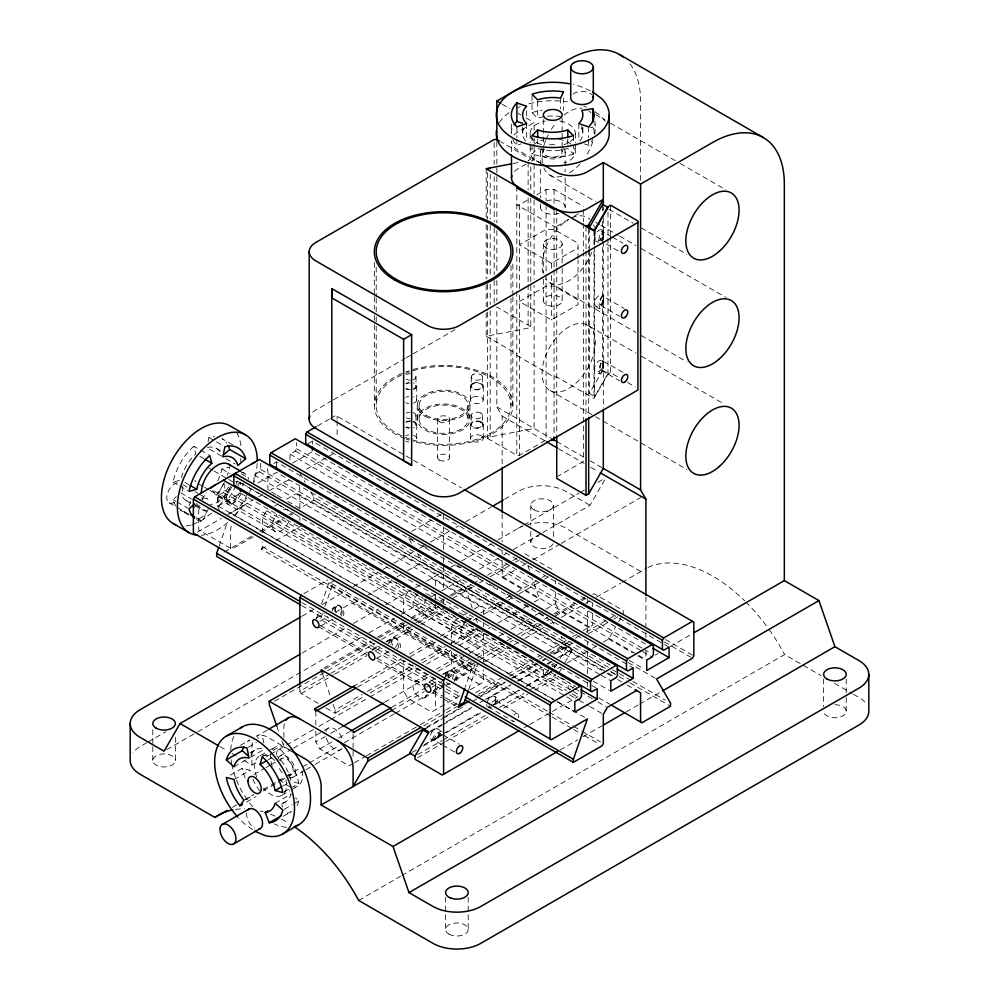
<?xml version="1.0" encoding="UTF-8"?>
<svg xmlns="http://www.w3.org/2000/svg" width="999" height="999" viewBox="0 0 999 999"><rect width="100%" height="100%" fill="white"/><g stroke="black" fill="none" stroke-linecap="round" stroke-linejoin="round"><path stroke-width="0.75" stroke-dasharray="5 3.75" d="M334.877 611.276C334.59 608.566 336.913 604.507 340.047 605.968M342.008 609.865L340.409 614.472M603.571 232.817L602.909 237.662M603.496 299.625L603.271 296.041L602.247 295.204A6.406 3.696 -60 0 0 594.68 301.923A6.406 3.696 -60 0 0 600.224 305.12A6.406 3.696 -60 0 0 602.247 295.204M603.583 362.662C603.571 366.795 602.097 378.384 595.854 371.616M246.753 813.024L246.603 814.222A11.289 6.518 60 0 0 254.595 828.046M603.271 235.951L603.496 234.303M549.075 673.601L545.292 675.112L548.538 670.579M603.271 301.273L603.533 299.163M603.533 363.711C600.973 377.797 598.026 362.787 603.271 361.363M208.042 441.845L208.928 437.525A41.409 23.914 -60 0 1 214.648 436.75M603.371 300.324C603.059 304.183 600.874 312.475 595.854 306.293M332.155 611.276L333.329 607.892L336.176 605.257A6.406 3.696 60 0 1 342.582 608.953A6.406 3.696 60 0 1 342.582 616.346M388.723 643.943L389.897 640.559L392.744 637.924M445.292 676.598C446.615 664.323 460.214 673.626 454.033 681.643M276.074 755.219L278.147 747.514L270.155 752.122M602.447 239.298L603.121 236.975M603.121 301.536C600.536 311.064 598.851 298.014 603.121 296.316L624.238 308.504M219.156 546.116L227.635 521.628M316.508 618.581L319.031 611.288M321.553 604.008L329.133 582.142L472.877 665.134L465.309 687M322.452 613.711L320.479 619.405L444.08 690.771M324.912 606.593L333.304 582.38M468.668 689.585L477.547 663.948M601.898 240.771L602.784 238.137M189.198 505.856L190.697 501.998A30.12 17.383 -60 0 1 181.181 494.093M196.616 519.642A41.409 23.914 -60 0 0 202.685 521.515L206.668 511.226A30.12 17.383 -60 0 1 197.652 504.545M340.896 616.321C343.918 612.287 341.758 602.971 335.514 605.644M397.465 648.988C400.474 645.067 398.114 635.676 392.083 638.299M488.998 705.769L488.723 707.767L490.472 707.479M489.647 706.168L489.46 707.592L513.211 721.303M554.62 667.881L554.895 665.871L551.023 663.648M602.397 239.173L600.861 240.896L600.611 236.875L602.784 231.743L611.038 236.338M555.919 701.086L218.119 506.056L218.119 495.616L223.439 492.532L224.775 490.234L224.775 484.078M254.058 482.33L254.058 474.862L259.378 471.79L260.714 469.48L260.714 460.264M289.997 460.089L289.997 454.108L295.317 451.036L296.653 448.738L296.653 442.582M262.575 532.954L262.575 517.594L266.571 510.676L269.231 509.14M550.811 716.271L261.251 549.1L262.575 546.79L262.575 542.182M391.683 579.832L390.359 582.142L367.732 595.204M407.654 592.132L403.671 599.05L403.671 614.41M602.659 370.429L607.979 373.501L594.655 396.578L589.335 393.506L602.659 370.429L602.659 243.219M516.808 355.444L554.07 376.96L556.73 376.96L594.005 398.476L607.979 374.263L610.639 372.727L619.742 377.984M542.832 532.529L590.009 505.294L605.981 477.634M534.103 665.134L535.439 662.824M554.882 667.569L557.105 663.723M560.064 658.591L566.733 647.052L572.052 650.124L558.616 657.879M558.728 673.201L561.838 667.819M564.947 662.449L572.702 649L422.302 562.162L417.332 553.546M603.259 642.12L608.641 639.01L615.584 626.997M618.668 621.653L620.978 617.657M448.264 671.178L446.715 674.525L446.828 677.11M452.247 679.07L453.858 674.412L452.647 671.103M438.911 736.388L440.334 733.341L435.814 735.951L433.379 739.585L441.471 744.43M494.817 704.108L496.228 701.061L492.632 702.859M438.074 737.25L442.008 731.593L437.887 728.958A6.406 3.696 -60 0 0 430.319 735.676A6.406 3.696 -60 0 0 435.864 738.873A6.406 3.696 -60 0 0 437.887 728.958M495.117 704.07L498.576 698.925L494.455 696.303A6.406 3.696 -60 0 0 487.337 701.498M548.488 669.567L545.566 673.101L545.354 675.312L551.698 671.415M550.711 671.84L548.963 673.526M532.03 144.83L532.03 154.058L537.687 148.414A30.12 17.383 0 0 0 567.794 148.414L573.451 154.058L573.451 144.83M437.15 738.074L438.549 736.738M491.92 702.235L495.791 699.238L498.326 698.538M175.986 506.106A41.409 23.914 -60 0 1 173.064 499.637L176.373 496.703M395.067 637.924L391.67 639.872L390.959 644.805M395.479 647.414L397.852 643.431L396.715 638.873M435.939 738.923L437.262 737.899M573.076 94.118L574.038 93.394A11.289 6.518 0 0 1 591.808 94.743M211.688 513.124L201.348 520.666L192.395 524.475M434.69 739.735L436.226 738.798M534.103 130.282L534.103 122.59L518.131 131.818A22.59 13.037 0 0 0 512.287 137.662M526.123 164.086L518.131 168.706A22.59 13.037 0 0 0 512.874 173.464M531.443 161.014L534.103 159.478L528.121 160.627L530.781 159.091L500.749 141.758M556.73 227.872L516.808 204.82L519.468 204.82L530.119 198.676M536.763 194.83L546.091 189.448L554.07 189.448L583.354 206.356M556.73 226.336L572.702 217.12M574.038 216.346L582.03 211.738M578.034 258.566L578.034 243.244L554.07 229.408L546.091 229.408L519.468 244.78L551.411 263.224L578.034 247.852M332.03 400.636L315.821 410.002A22.59 13.037 0 0 0 312.225 412.699M333.379 399.862L404.995 358.516M406.343 357.729L411.75 354.62M413.099 353.833L454.995 329.645M317.482 425.949L329.245 419.155M330.557 418.406L335.789 415.384L404.695 455.169M237.824 484.24L240.484 482.704L240.484 485.689M273.751 463.486L276.423 461.95L633.141 667.906M308.366 443.506L312.362 441.208L669.068 647.152M218.119 506.056L240.484 493.156L575.574 686.613M258.004 483.029L276.423 472.402L610.164 665.084M292.632 463.049L312.362 451.66L647.452 645.117M486.188 312.962L486.188 336.226L528.121 328.159L530.781 326.623L530.781 283.192M578.034 299.962L554.07 286.126L546.091 286.126L519.468 301.498L551.411 319.942L578.034 304.57L578.034 260.102M197.352 532.192L221.316 518.356M227.972 514.51L253.259 499.912M258.579 496.84L262.575 494.53M269.231 490.696L283.878 482.242A22.59 13.037 -60 0 1 290.622 480.069M306.506 469.18L327.797 456.88M329.133 456.106L334.453 453.034M274.55 506.056L278.546 503.758M286.538 499.15L295.854 493.768L601.573 670.279M224.275 551.997L251.923 536.038M259.915 531.418L283.878 517.594M289.198 514.51L293.194 512.212M287.862 501.448L299.85 508.366L313.823 500.299L605.681 668.806M253.259 536.8L231.968 549.1L198.689 529.882L198.689 512.974A22.59 13.037 -60 0 1 199.9 505.219M261.251 532.192L285.202 518.356M290.534 515.284L294.518 512.974M261.251 549.1L266.571 546.028M275.886 540.646L301.174 526.048M487.524 312.175L487.524 438.436L490.184 436.9L534.103 428.446L534.103 285.414M487.524 438.436L516.808 455.344L519.468 455.344L546.091 439.972L546.091 206.568M303.833 593.668L327.797 579.832M411.65 531.418L431.618 519.892M436.938 516.82L440.934 514.51M333.803 580.956L328.471 584.028L472.227 667.02L476.223 664.71M302.123 616.171L314.273 609.165M322.377 604.482L346.678 590.446M353.434 586.55L377.734 572.527M383.129 569.405L387.175 567.07M393.931 563.174L412.837 552.26M419.58 548.364L423.626 546.028M430.382 542.132L450.636 530.432M456.031 527.322L458.728 525.761M465.484 521.865L491.133 507.055M504.632 499.263L518.131 491.458A33.879 19.568 0 0 1 566.046 491.458L590.009 505.294M556.73 476.86L583.354 461.488L583.354 252.984M316.196 618.206L324.113 613.623M332.043 609.053L337.312 606.006M319.805 621.328L327.797 616.72M335.789 612.112L351.76 602.884L496.84 686.65M397.015 576.76L400.999 574.45M407.654 570.616L422.302 562.162M353.084 603.658L361.076 599.05M320.766 625.998L332.854 619.018M146.878 742.694L140.122 746.59A33.879 19.568 0 0 0 132.78 752.946M148.227 741.92L165.772 731.78M302.123 653.059L347.19 627.047M353.434 623.438L378.196 609.14M385.826 604.732L410.539 590.471M415.534 587.587L419.98 585.027M426.71 581.131L445.579 570.229M450.636 567.32L456.031 564.21M461.763 560.901L481.98 549.225M488.436 545.504L491.408 543.781M497.889 540.047L522.415 525.874M523.763 525.099L579.02 493.194M580.369 492.42L584.415 490.084M597.889 482.305L604.632 478.409M166.771 749.65L196.428 732.529M197.777 731.755L363.561 636.026M368.956 632.916L394.568 618.131M401.311 614.248L425.574 600.237M430.956 597.127L435.002 594.792M441.745 590.896L461.963 579.22M468.706 575.337L471.391 573.776M479.483 569.105L498.351 558.216M503.746 555.094L506.443 553.546M513.186 549.65L541.483 533.316M323.826 668.194L370.854 641.046M377.572 637.175L403.097 622.427M411.151 617.782L433.991 604.595M439.373 601.485L443.394 599.163M450.112 595.279L464.897 586.75L472.29 608.116M325.162 668.968L372.177 641.82M378.896 637.936L404.42 623.201M411.138 619.318L435.327 605.357M440.696 602.26L444.73 599.924M451.448 596.053L471.553 584.452M472.877 583.678L480.869 579.07M487.524 575.224L507.492 563.698M512.812 560.626L516.808 558.316M274.55 701.248L374.862 643.344M381.581 639.46L407.117 624.725M413.823 620.841L438.012 606.88M452.784 598.351L474.213 585.988M479.532 582.904L483.528 580.606M490.184 576.76L510.152 565.234M515.472 562.162L519.468 559.852M403.671 623.638L403.671 629.782L408.991 626.71M415.646 622.864L435.614 611.338L483.528 639.01L483.528 632.854M318.144 703.371L301.174 693.568L299.85 691.258L329.408 674.2M330.744 673.426L367.02 652.484M372.39 649.375L379.108 645.504M385.826 641.62L411.351 626.885M418.069 623.001L443.593 608.266M372.103 650.474L380.02 645.903M386.625 642.095L393.219 638.286M301.174 693.568L333.416 674.949M334.765 674.175L367.008 655.556M375.062 650.911L381.78 647.027M388.499 643.156L412.687 629.195M420.741 624.537L444.93 610.576L458.866 618.618M502.16 560.464L502.16 577.534L515.596 569.767M522.327 565.896L526.348 563.561M533.079 559.69L559.952 544.168M561.301 543.394L640.584 497.614M376.673 658.279L388.761 651.298M458.241 618.256L455.581 619.792L451.585 626.71L451.585 643.618M463.561 615.184L467.557 612.874M474.213 609.04L479.532 605.968M240.534 745.304L249.862 739.934A41.409 23.914 60 0 0 245.205 744.243M267.257 730.107L256.606 736.251A22.59 13.037 60 0 1 267.907 737.374L289.198 749.662M353.084 686.65L401.461 658.716M409.515 654.07L432.367 640.883M440.409 636.238L465.946 621.49M467.282 620.716L474.013 616.833M480.719 612.961L499.5 602.122M506.156 598.276L510.152 595.978M516.808 592.132L536.763 580.606M542.095 577.534L544.755 575.998M248.339 747.215L256.331 742.594M357.542 687.15L403.309 660.726M410.327 656.68L435.614 642.082M443.593 637.474L467.919 623.426M473.301 620.317L477.335 617.994M484.065 614.11L502.909 603.221M508.291 600.112L512.337 597.789M519.055 593.906L539.248 582.242M544.63 579.133L548.676 576.81M250.175 752.784L255.507 749.712M234.016 766.77L247.327 759.09M250.412 757.317L263.724 749.625M325.974 707.891L335.115 713.161L335.115 710.089L361.988 694.58M367.357 691.47L413.037 665.109M421.103 660.451L445.279 646.49M450.661 643.381L478.871 627.097M260.602 755.469L267.257 751.623M268.581 750.848L275.237 747.015M335.115 713.161L364.672 696.103M370.042 692.994L415.721 666.62M422.44 662.749L446.628 648.788M454.682 644.13L478.871 630.169M230.294 775.137L242.282 768.219L249.987 770.279A30.12 17.383 60 0 0 251.111 774.562M262.175 756.73L268.818 752.884M243.943 760.426L251.923 765.034L258.579 761.188M266.571 756.58L269.231 755.044M270.567 754.282L283.878 746.59L283.878 743.518M286.563 745.042L313.461 729.507M318.843 726.398L329.608 720.192M330.944 719.417L368.606 697.664M369.955 696.89L418.381 668.943M426.448 664.273L450.661 650.299M458.728 645.641L482.942 631.668M488.324 628.558L491.008 626.997M497.739 623.126L516.57 612.25M523.289 608.366L527.322 606.031M534.053 602.16L539.435 599.05L532.367 578.646M234.016 779.507L249.987 770.279M268.094 759.839L272.078 757.529M280.319 755.818L292.307 748.9M293.631 748.126L322.914 731.218M324.25 730.456L328.246 728.146M456.905 654.37L451.585 657.454L403.671 629.782M464.897 649.762L483.528 639.01M253.883 774.562L264.523 768.406M265.859 767.644L269.855 765.334M271.179 764.572L281.83 758.416M414.935 681.58L426.91 674.662M436.226 669.28L460.189 655.444M353.134 763.473L349.088 765.808L319.805 748.9L315.821 741.982L325.237 736.538M330.619 733.428L342.732 726.435M384.465 702.347L430.282 675.898M438.274 671.278L463.873 656.505M469.255 653.396L493.494 639.41M498.876 636.301L502.909 633.965M510.988 629.308L529.832 618.418M535.214 615.309L539.248 612.986M545.978 609.103L555.407 603.658L555.407 591.358M429.295 681.942L435.901 678.134M442.507 674.313L449.313 670.579A6.406 3.696 60 0 1 455.719 674.275A6.406 3.696 60 0 1 455.719 681.668M443.593 674.362L468.881 659.752M475.536 655.918L483.528 651.298L483.528 662.062M319.805 748.9L333.266 741.133M338.649 738.024L349.425 731.805M391.695 707.392L425.287 687.999M426.623 687.225L430.656 684.902M431.531 684.402L438.723 680.244M445.442 676.373L470.966 661.625M477.297 657.979L501.86 643.793M506.905 640.883L511.263 638.361M517.669 634.665L537.862 623.014M544.592 619.118L547.277 617.569M554.008 613.686L559.403 610.576L588.673 627.484M447.589 676.66L471.553 662.824M555.407 614.41L575.374 602.884M580.694 599.812L584.69 597.514M391.683 710.476L424.425 691.57M431.993 687.2L441.92 681.468M448.114 677.896L474.225 662.824M479.607 659.715L504.532 645.317M509.915 642.22L513.261 640.284M521.341 635.626L540.759 624.412M546.903 620.854L550.074 619.03M555.407 615.958L576.698 603.658M581.905 600.649L586.013 598.276M592.669 594.442L594.005 593.668L623.289 610.576L623.289 613.648M433.941 689.822L444.68 683.616M243.943 800.162L253.259 794.779M232.442 807.329L237.837 804.22M245.929 799.55L254.008 794.879M263.449 789.435L276.923 781.655M278.271 780.868L285.015 776.985M286.363 776.198L301.186 767.644M302.535 766.87L307.929 763.748M309.278 762.974L338.936 745.853M344.318 742.744L394.193 713.948M395.542 713.174L427.897 694.492M433.279 691.383L448.114 682.816M453.496 679.707L477.759 665.696M484.503 661.813L508.766 647.802M514.16 644.692L518.194 642.357M524.937 638.461L545.154 626.785M550.549 623.676L553.246 622.115M561.326 617.457L580.207 606.555M585.589 603.446L590.983 600.337M596.378 597.215L620.641 583.216M621.99 582.429L640.859 571.54A136.938 79.058 60 0 1 646.778 568.019M263.286 790.858L279.258 781.643M280.594 780.868L287.25 777.035M288.574 776.26L291.246 774.725M424.35 697.876L444.305 686.35M445.641 685.576L449.637 683.279M454.957 680.207L472.265 670.217M246.603 801.997L255.919 796.628M292.744 777.334L304.72 770.416M306.056 769.642L314.048 765.034M315.372 764.272L340.659 749.662M283.142 785.913L287.138 783.616M284.203 791.82L289.535 788.748M290.859 787.986L298.851 783.378A41.409 23.914 60 0 0 278.147 747.514M281.855 795.354L289.847 790.746M291.171 789.972L297.827 786.138M459.565 695.878L431.618 712.012L407.654 698.176L403.671 691.258L403.671 660.526L435.614 678.97L435.614 709.702M470.217 689.722L483.528 682.042L483.528 669.742M275.162 803.258L291.134 794.03A30.12 17.383 60 0 1 281.206 803.233L282.705 807.092M281.631 804.183L285.627 801.872M354.433 762.724L365.247 756.48M366.546 755.731L419.081 725.399M420.392 724.65L444.655 710.626M445.954 709.877L456.768 703.633M475.574 692.782L501.186 677.996M507.879 674.138L530.806 660.901M537.487 657.042L540.222 655.456M546.903 651.598L571.178 637.587M572.477 636.838L576.56 634.477M583.254 630.619L592.669 625.174L592.669 612.874M423.651 725.823L457.242 706.443M478.733 694.03L501.573 680.843M509.64 676.186L533.816 662.225M539.198 659.128L543.231 656.793M549.937 652.921L570.042 641.308M575.374 638.236L579.358 635.938M586.013 632.092L608.641 619.03M609.977 618.256L613.973 615.958M475.536 697.414L495.504 685.888M550.074 654.37L566.046 645.154L561.076 636.538M284.203 809.327L292.195 804.719M293.519 803.945L298.851 800.873L295.542 797.939M426.91 727.022L444.393 716.932M445.741 716.158L457.842 709.165M480.706 695.966L504.92 681.98M511.476 678.196L537.2 663.348M542.582 660.239L545.279 658.691M553.346 654.033L572.177 643.156M588.311 633.841L608.491 622.19M613.873 619.08L617.906 616.758M425.661 728.496L441.783 719.193M443.131 718.418L465.971 705.232M474.026 700.574L476.723 699.025M478.059 698.251L506.268 681.955M512.986 678.084L537.175 664.123M542.544 661.013L545.229 659.465M554.632 654.033L566.733 647.052M430.294 731.218L445.079 722.689M446.416 721.902L471.953 707.167M480.007 702.522L484.04 700.187M485.377 699.412L510.901 684.677M517.619 680.794L541.808 666.832M547.177 663.736L551.211 661.413M557.929 657.529L572.702 649M283.279 816.27L291.271 811.663A41.409 23.914 60 0 1 285.202 813.536M430.994 731.568L441.733 725.361M443.081 724.587L472.639 707.529M487.412 698.988L510.252 685.814M518.319 681.156L542.494 667.195M551.898 661.763L547.877 664.085A6.406 3.696 -60 0 1 552.36 666.57L554.895 665.871M424.438 744.592L441.895 734.515M443.244 733.728L480.856 712.012M491.608 705.806L519.817 689.522M526.535 685.639L550.724 671.678M412.262 752.384L416.308 750.049M423.027 746.178L444.555 733.753M445.891 732.966L482.205 712M495.666 704.233L519.867 690.259M526.598 686.375L552.147 671.628M557.529 668.518L560.227 666.97M566.945 663.086L587.125 651.435M592.507 648.326L596.54 645.991M417.669 754.645L441.845 740.684M443.194 739.909L487.524 714.31M499.612 707.329L523.801 693.368M530.519 689.497L556.043 674.75M417.669 757.717L444.53 742.207M445.879 741.433L488.873 716.608M503.646 708.079L527.834 694.118M534.552 690.234L558.728 676.273M524.2 727.722L528.246 725.386M529.582 724.612L551.086 712.2M552.422 711.425L577.959 696.69M655.319 655.094L658.004 653.546M670.104 646.553L691.608 634.14M560.152 749.999L577.672 739.884M583.066 736.763L601.935 725.873M626.198 711.862L638.336 704.857M639.685 704.083L661.251 691.633M358.678 900.436L400.462 876.31M401.81 875.536L784.602 654.532L821.066 675.586M490.172 707.617L491.258 707.067A6.406 3.696 -60 0 1 488.061 707.392L488.723 707.767M435.339 739.372L432.729 740.509L431.493 740.047M406.331 413.074L407.492 412.562A5.644 3.259 0 0 1 410.327 412.125M405.794 421.99L407.117 421.403A6.406 3.696 0 0 1 410.327 420.904M406.331 422.302L407.492 421.778A5.644 3.259 0 0 1 410.327 421.341M405.794 435.826L407.117 435.239A6.406 3.696 0 0 1 408.666 434.865M448.651 670.966L452.51 670.903M512.737 139.535A41.409 23.914 0 0 0 516.883 145.305L521.066 143.906M434.577 739.747L433.554 739.859M193.769 446.266A41.409 23.914 -60 0 0 173.064 482.13L180.782 480.069A30.12 17.383 -60 0 1 195.841 453.983L193.769 446.266L199.088 449.35M217.657 480.944A30.12 17.383 -60 0 0 221.915 469.043L229.633 466.983A41.409 23.914 -60 0 1 227.235 475.424M512.949 163.549L519.018 162.387M579.745 141.046A30.12 17.383 0 0 0 581.83 128.846L584.565 128.434M590.009 127.585L592.744 127.16A41.409 23.914 0 0 1 594.155 133.354L594.155 124.126M450.549 684.39L447.989 683.965L446.029 681.78M603.583 233.566C602.747 224.9 597.714 238.836 599.125 241.87M602.909 295.592C599.4 297.927 598.301 304.57 599.712 308.516M441.758 731.193C437.624 731.942 432.43 736.226 432.155 740.434M298.851 783.378L291.134 781.305A30.12 17.383 60 0 0 277.135 756.206M584.415 143.906L588.611 145.305A41.409 23.914 0 0 0 592.744 139.535M590.334 90.822L580.981 86.676A56.468 32.605 0 0 0 573.588 84.603M406.331 379.258L407.492 379.782A5.644 3.259 0 0 0 410.327 380.219M406.331 388.486L407.492 388.998A5.644 3.259 0 0 0 410.327 389.435M405.794 388.786L407.117 389.385A6.406 3.696 0 0 0 408.666 389.747M405.794 402.622L407.117 403.209A6.406 3.696 0 0 0 408.666 403.584M595.604 114.623L605.007 120.055M610.377 123.152L678.895 162.712M680.232 163.486L725.911 189.86M502.16 104.146L510.152 108.766M518.131 113.374L520.791 114.91M526.123 117.982L534.103 122.59M540.759 163.324L518.131 150.262A22.59 13.037 0 0 1 511.513 141.034L511.513 151.798M549.887 175.175L595.566 201.548M609.003 209.303L633.191 223.264M641.246 227.922L686.925 254.295M595.604 222.215L599.625 224.538M600.973 225.312L618.431 235.402M619.78 236.176L635.901 245.479M641.271 248.589L725.911 297.452M602.247 229.882A6.406 3.696 -60 0 1 600.224 239.797A6.406 3.696 -60 0 1 594.68 236.601A6.406 3.696 -60 0 1 602.247 229.882L602.909 230.27M612.362 237.1L622.914 243.194M606.231 243.993L619.667 251.748M595.854 240.971L598.426 242.457M600.861 305.444L619.667 316.308M549.887 282.767L635.876 332.405M641.246 335.514L686.925 361.875M587.537 325.15A37.65 21.741 -60 0 1 575.599 383.466A37.65 21.741 -60 0 1 542.994 364.635A37.65 21.741 -60 0 1 587.537 325.15L635.901 353.072M641.271 356.168L724.575 404.258M622.914 372.29L602.447 360.889C599.637 364.173 598.176 369.742 599.712 373.838M602.247 360.527A6.406 3.696 -60 0 1 600.224 370.442A6.406 3.696 -60 0 1 594.68 367.232A6.406 3.696 -60 0 1 602.247 360.527L602.909 360.901M530.781 326.623L496.84 307.03L496.84 406.93L502.16 416.146L502.16 465.809M627.534 382.48L635.327 386.988M600.861 369.992L619.667 380.856M486.188 336.226L516.808 353.908M549.887 390.347L594.23 415.946M595.566 416.72L686.925 469.468M496.84 406.93L552.747 439.21M556.73 441.508L583.354 456.88M590.009 460.726L603.321 468.406M502.16 416.146L545.154 440.971M558.591 448.726L584.115 463.461M590.834 467.345L597.552 471.216M640.859 571.54L566.046 528.346A33.879 19.568 0 0 0 527.772 524.45M834.577 683.378L852.122 693.518M853.471 694.293L858.878 697.414A33.879 19.568 0 0 1 866.22 703.758M406.031 455.931L461.451 487.937M524.787 553.708L554.07 570.616M665.459 639.535L693.83 655.918M664.198 641.87L691.146 657.442M296.653 448.738L642.557 648.438M643.905 649.225L650.661 653.121M295.317 451.036L641.221 650.749M642.582 651.523L652.035 656.992M289.997 454.108L637.25 654.607M638.611 655.381L646.715 660.064M502.16 577.534L539.435 599.05M608.641 639.01L632.604 652.834M637.924 655.918L644.58 659.752M629.145 660.376L644.005 668.955M628.184 662.587L655.207 678.184M413.037 539.91L407.654 536.8L411.376 543.244M422.44 545.329L426.473 547.664M457.367 565.496L461.401 567.832M474.837 575.586L478.858 577.909M489.61 584.115L497.677 588.773M507.08 594.193L515.134 598.851M524.537 604.283L532.604 608.94M539.323 612.812L547.377 617.469M232.705 444.842L222.053 438.686A41.409 23.914 -60 0 1 226.711 443.007M310.714 491.845L313.823 497.227L611.226 668.93M612.574 669.717L617.969 672.827M619.318 673.601L631.443 680.606M632.792 681.38L665.147 700.062M208.928 437.525L223.564 445.966M496.84 603.658L534.103 625.174L535.439 627.484M260.714 469.48L605.269 668.406M610.676 671.528L616.083 674.65M611.088 671.927L617.844 675.824M619.193 676.598L628.646 682.067M630.007 682.841L670.541 706.243M259.378 471.79L606.643 672.277M607.991 673.051L616.096 677.734M606.917 673.363L612.35 676.498M617.694 679.582L621.778 681.942M627.122 685.027L636.6 690.496M216.408 448.476L221.728 451.548M221.503 456.068L206.855 447.614A30.12 17.383 -60 0 1 221.029 453.783M225.911 458.616L235.227 463.998M254.058 474.862L599.962 674.575M601.311 675.349L610.776 680.806M431.618 578.296L483.528 608.266L483.528 614.41M241.92 471.903L244.593 473.439M200.424 450.112L208.416 454.72M241.608 473.888L245.604 476.198M275.886 494.53L267.907 489.922L267.907 473.014A22.59 13.037 -60 0 0 267.357 468.556M277.223 495.304L282.542 498.376M593.206 681.118L609.427 690.484M199.825 456.293L203.821 458.591M221.915 469.043L229.907 473.651M241.833 483.479L590.446 684.752M591.795 685.526L597.202 688.648M239.51 482.242L287.425 509.902M208.716 467.944L212.712 470.242M214.036 471.016L227.347 478.696M228.684 479.47L235.339 483.316M453.621 609.34L424.35 592.432A9.416 5.432 -60 0 1 425.399 593.418M458.953 612.412L472.265 620.092A9.416 5.432 -60 0 1 473.314 621.078M598.826 697.889L609.615 704.12M395.716 582.167L405.119 587.587M413.186 592.245L422.589 597.677M427.959 600.774L444.08 610.089M461.9 620.367L532.754 661.276M561.326 677.784L569.13 682.28M266.571 510.676L573.638 687.961M574.987 688.736L579.033 691.071M580.382 691.845L592.494 698.85M597.889 701.96L605.968 706.618M544.63 674.725L545.292 675.112M224.775 490.234L572.027 690.721M573.389 691.495L581.493 696.178M223.439 492.532L566.645 690.684M572.052 693.806L578.808 697.702M262.575 517.594L564.26 691.77M569.655 694.879L577.734 699.537M579.083 700.324L588.511 705.769M589.847 706.543L603.321 714.31M231.968 504.607L227.972 498.926L212 489.71L215.996 495.379L231.968 504.607A41.409 23.914 -60 0 0 239.51 493.031M199.3 484.24L203.297 486.55M204.633 487.312L208.629 489.622M209.952 490.397L228.584 501.148A9.416 5.432 -60 0 0 239.061 493.518M417.919 594.155A9.416 5.432 -60 0 0 414.935 608.728L462.849 636.4M218.119 495.616L565.384 696.103M566.733 696.877L573.488 700.774M451.585 632.854L483.528 651.298M228.896 486.75A12.425 7.168 -60 0 0 227.085 503.758L275 531.418A12.425 7.168 -60 0 0 288.823 521.341M184.778 482.367L188.761 484.677M183.042 484.752L187.025 487.062M195.017 491.67L197.677 493.206M199.013 493.981L206.993 498.588M230.632 512.974L556.268 700.986M557.617 701.76L587.35 718.93M557.267 701.872L574.837 712.012M173.064 482.13L178.384 485.202M179.72 485.976L187.7 490.584M180.782 492.794L191.421 498.938M196.029 505.069L206.668 511.226M186.289 500.636L194.281 505.244M195.604 506.018L202.26 509.865M262.575 546.79L548.101 711.638M549.45 712.412L572.34 725.636M573.688 726.41L580.419 730.294M581.768 731.081L600.624 741.957M552.16 717.057L572.365 728.721M573.701 729.495L583.129 734.939M584.477 735.714L599.3 744.267M173.064 499.637L175.724 501.173M177.06 501.948L187.7 508.091M196.029 517.669L202.685 521.515M169.081 502.784L175.737 506.618M177.073 507.392L189.048 514.31M188.624 515.034L180.644 510.414A41.409 23.914 -60 0 0 186.713 512.287M479.532 684.352L455.581 670.516L451.585 663.598L451.585 651.298M496.228 701.061L517.732 713.473A4.52 2.61 -60 0 1 518.244 717.644M301.785 602.472L445.005 685.164M446.366 685.938L461.226 694.517M301.785 605.544L445.005 688.236M446.366 689.01L459.877 696.815M445.417 691.545L458.853 699.3M320.529 625.586L367.545 652.734M376.948 658.166L425.312 686.088M433.379 690.746L444.13 696.952M445.467 697.727L458.903 705.481M318.519 626.735L366.883 654.657M377.634 660.863L421.965 686.463M432.717 692.657L442.12 698.089M443.456 698.863L456.893 706.63M443.019 734.889L459.14 744.205M442.794 745.192L454.67 752.06M219.98 746.59L226.636 750.436M231.968 753.508L235.951 755.818M252.522 829.62L244.256 823.588A56.468 32.605 60 0 1 238.773 818.218M532.03 95.742L532.03 112.65L537.687 118.294A30.12 17.383 0 0 1 544.942 116.558M603.121 231.768L603.533 232.705M603.121 296.316L603.533 297.252M340.472 606.48L341.92 609.34M555.407 603.658L559.403 610.576M551.411 619.792L555.132 626.236M299.85 473.014L305.282 482.43M527.822 565.521L529.832 571.353M475.836 618.331L477.347 622.714M322.477 673.588L331.069 698.413M333.092 704.245L335.115 710.089M276.81 726.186L279.333 733.478M281.855 740.759L283.878 746.59M603.371 361.188L603.496 362.237M263.873 743.081L262.987 738.761A41.409 23.914 60 0 0 257.255 737.986M182.442 486.163L182.717 488.386A11.289 6.518 -60 0 1 181.643 493.618M603.533 361.8L603.571 363.449M846.215 678.97L846.215 695.878M846.215 697.414L846.215 711.251M823.626 678.97L823.626 706.63M645.916 596.903L645.916 626.385M645.916 632.592L645.916 638.798M645.916 651.211L645.916 657.417M640.584 180.382L640.584 101.074A101.648 58.691 -60 0 0 629.008 62.587M610.639 205.207L610.639 234.678M610.639 236.226L610.639 372.727M607.979 212.163L607.979 374.263M603.321 207.218L603.321 210.327M603.321 218.094L603.321 239.86M603.321 241.421L603.321 407.767M602.659 205.981L602.659 212.188M602.659 221.503L602.659 241.671M594.655 230.582L594.655 244.543M594.655 246.104L594.655 396.578M594.005 230.944L594.005 244.905M594.005 251.111L594.005 398.476M592.669 603.658L592.669 606.73M589.335 227.51L589.335 249.226M589.335 250.786L589.335 393.506M588.611 126.861L588.611 137.625M588.611 139.161L588.611 145.305M588.673 229.458L588.673 248.114M588.673 249.675L588.673 416.034M587.35 599.05L587.35 603.658M587.35 611.338L587.35 632.854M587.35 642.082L587.35 645.154M587.35 651.298L587.35 674.362M587.35 682.042L587.35 686.65M586.013 226.336L586.013 249.6M586.013 251.161L586.013 417.27M583.354 209.465L583.354 221.915M583.354 223.414L583.354 251.486M582.854 127.198L582.854 133.354M581.83 125.774L581.83 128.846M578.821 123.601L578.821 140.509M575.324 133.354L575.324 142.57M575.324 144.106L575.324 151.798M573.451 135.614L573.451 143.294M567.794 139.186L567.794 145.342M565.159 151.798L565.159 171.778M565.159 177.922L565.159 207.13M563.461 97.964L563.461 110.252M562.15 117.982L562.15 131.818M562.15 133.354L562.15 147.19M562.15 148.726L562.15 151.798M562.15 244.006A9.416 5.432 0 0 1 548.039 248.714A9.416 5.432 0 0 1 548.039 239.31A9.416 5.432 0 0 1 562.15 244.006L562.15 267.008M562.15 268.531L562.15 300.724A9.416 5.432 0 0 1 548.039 305.432A9.416 5.432 0 0 1 548.039 296.016A9.416 5.432 0 0 1 562.15 300.724M560.539 98.114L560.539 108.866M556.73 209.428L556.73 266.795M556.73 268.344L556.73 434.852M555.407 580.606L555.407 583.678M554.07 189.448L554.07 205.007M554.07 209.428L554.07 268.806M554.07 269.93L554.07 435.302M553.384 505.294L553.384 537.574M551.411 263.224L551.411 269.355M551.411 275.487L551.411 319.942M546.091 189.448L546.091 200.337M543.331 119.518L543.331 147.19M543.331 148.726L543.331 151.798M543.331 244.006L543.331 273.139M543.331 279.27L543.331 300.724M540.322 151.798L540.322 197.902M540.322 204.046L540.322 207.13M537.687 101.386L537.687 118.294M537.687 139.186L537.687 143.794M534.103 137.962L534.103 193.681M534.103 199.9L534.103 279.196M532.03 135.614L532.03 143.294M530.781 166.858L530.781 191.671M530.781 197.877L530.781 281.643M530.794 505.294L530.794 525.274M530.794 531.418L530.794 542.182M530.157 133.354L530.157 142.57M530.157 144.106L530.157 151.798M528.121 162.188L528.121 190.11M528.121 197.864L528.121 283.179M528.121 284.727L528.121 328.159M526.66 110.827L526.66 118.506M526.66 123.601L526.66 140.509M522.627 127.198L522.627 133.354M519.468 204.82L519.468 288.848M519.468 295.067L519.468 455.344M516.883 126.861L516.883 137.625M516.883 139.161L516.883 145.305M516.808 186.376L516.808 455.344M512.862 264.111L512.862 295.167M512.862 296.715L512.862 405.394A69.268 39.997 0 0 1 412.937 441.258M511.326 124.126L511.326 133.354A41.409 23.914 0 0 1 512.737 127.16M510.988 265.672L510.988 292.058M510.988 298.264L510.988 405.394A67.383 38.911 0 0 1 412.699 439.972M502.16 513.911L502.16 541.845M502.16 551.148L502.16 554.258M496.84 141.646L496.84 222.789M496.84 230.594L496.84 272.902M496.84 280.532L496.84 300.824M494.18 142.607L494.18 164.323M494.18 176.723L494.18 221.716M494.18 227.922L494.18 274.45M494.18 280.657L494.18 303.921M490.184 174.138L490.184 219.118M490.184 225.324L490.184 276.511M490.184 284.278L490.184 304.433M490.184 310.639L490.184 436.9M487.524 172.577L487.524 219.106M487.524 225.312L487.524 278.047M487.524 284.253L487.524 310.627M486.188 168.706L486.188 218.344M486.188 224.55L486.188 278.833M486.188 285.04L486.188 306.755M483.528 622.102L483.528 626.71M483.279 386.176L483.279 400.012M483.279 424.6L483.279 438.436M482.517 376.96L482.517 386.176M482.517 415.384L482.517 424.6M471.228 376.96L471.228 386.176M471.228 415.384L471.228 424.6M470.467 386.176L470.467 400.012M470.467 424.6L470.467 438.436M469.955 405.394L469.955 419.218A26.349 15.21 0 0 1 430.419 432.405A26.349 15.21 0 0 1 430.419 406.044A26.349 15.21 0 0 1 469.955 419.218M468.069 405.394L468.069 419.218A24.476 14.123 0 0 1 431.356 431.456A24.476 14.123 0 0 1 431.356 406.993A24.476 14.123 0 0 1 468.069 419.218M468.206 897.214L468.206 929.482M449.625 419.218L449.625 457.642M445.616 897.214L445.616 929.482M443.593 514.51L443.593 520.666M443.593 526.81L443.593 551.398M443.593 557.554L443.593 563.698M443.593 565.234L443.593 591.358M443.593 599.05L443.593 603.658M437.574 419.218L437.574 457.642M435.614 580.606L435.614 586.75M435.614 594.43L435.614 602.122M435.614 603.658L435.614 611.338M419.13 405.394L419.13 419.218M417.245 405.394L417.245 419.218M416.72 386.176L416.72 400.012M416.72 424.6L416.72 438.436M415.971 376.96L415.971 386.176M415.971 415.384L415.971 424.6M376.211 267.22L376.211 296.715M376.211 298.264L376.211 315.347M376.211 316.895L376.211 324.663M376.211 326.211L376.211 405.394M374.325 262.562L374.325 295.167M374.325 296.715L374.325 309.141M374.325 315.347L374.325 323.114M374.325 324.663L374.325 405.394M353.084 734.302L353.084 749.662M353.084 751.198L353.084 757.354M337.113 416.146L337.113 419.23M337.113 420.766L337.113 437.674M315.821 711.238L315.821 725.074M315.821 731.218L315.821 741.982M313.823 497.227L313.823 500.299M312.362 441.208L312.362 444.193M299.85 508.366L299.85 491.458A22.59 13.037 -60 0 0 299.3 487M299.85 517.594L299.85 520.666M299.85 686.65L299.85 691.258M283.878 737.374L283.878 728.146A22.59 13.037 60 0 1 286.014 720.167M276.423 461.95L276.423 466.433M251.923 765.034L251.923 746.59A22.59 13.037 60 0 1 254.071 738.611M230.632 548.326L230.632 531.418A22.59 13.037 -60 0 1 231.181 526.336M175.374 737.374L175.374 760.426A11.289 6.518 0 0 1 158.429 766.071A11.289 6.518 0 0 1 158.429 754.782A11.289 6.518 0 0 1 175.374 760.426M152.785 729.682L152.785 745.054M152.785 746.59L152.785 760.426M241.283 472.415A22.59 13.037 -60 0 1 248.726 479.32M247.128 494.23A22.59 13.037 -60 0 1 229.158 513.199M219.455 510.202A22.59 13.037 -60 0 1 224.425 482.779M230.607 486.351A22.59 13.037 -60 0 1 210.564 504.395M202.847 499.937A22.59 13.037 -60 0 1 201.898 497.452M257.18 463.424A56.468 32.605 -60 0 1 253.509 482.38M250.811 489.535A56.468 32.605 -60 0 1 249.625 492.22M246.99 497.514A56.468 32.605 -60 0 1 233.142 516.982M227.66 522.352A56.468 32.605 -60 0 1 201.348 535.252M243.706 483.229A41.409 23.914 -60 0 1 242.682 486.038M237.2 481.106A30.12 17.383 -60 0 1 236.288 483.991M235.764 485.427A30.12 17.383 -60 0 1 227.972 498.926M223.539 483.803A41.409 23.914 -60 0 1 215.996 495.379M236.651 432.617A56.468 32.605 -60 0 1 241.196 448.551M240.859 458.429A56.468 32.605 -60 0 1 240.447 461.313M231.706 486.988A56.468 32.605 -60 0 1 217.17 507.754M191.009 525.062A56.468 32.605 -60 0 1 185.377 526.036M237.999 484.852A9.416 5.432 -60 0 1 239.061 485.826M228.584 501.148A9.416 5.432 -60 0 1 229.97 488.261M203.421 498.264A11.289 6.518 -60 0 1 209.066 501.523M208.267 508.991A11.289 6.518 -60 0 1 195.704 518.144M194.43 507.754A11.289 6.518 -60 0 1 197.352 502.684M195.592 481.73A9.416 5.432 -60 0 1 194.917 480.257M174.725 502.222A11.289 6.518 -60 0 1 166.746 497.614L167.02 495.067A11.289 6.518 -60 0 1 178.721 482.704M290.672 786.775A22.59 13.037 60 0 1 279.47 779.033M272.215 766.47A22.59 13.037 60 0 1 274.188 747.739A22.59 13.037 60 0 1 290.672 751.148M301.96 770.704A22.59 13.037 60 0 1 294.518 787.15M285.989 779.932A22.59 13.037 60 0 1 280.694 795.903A22.59 13.037 60 0 1 263.499 788.248M256.731 777.035A22.59 13.037 60 0 1 259.265 756.231M262.575 755.207A22.59 13.037 60 0 1 274.7 760.364M245.205 778.059A41.409 23.914 60 0 1 242.282 768.219M298.851 800.873A41.409 23.914 60 0 1 295.916 807.342M259.915 790.946A30.12 17.383 60 0 1 252.597 778.633M250.886 755.019A30.12 17.383 60 0 1 265.047 748.863M286.538 827.272A56.468 32.605 60 0 1 274.475 823.938M252.635 806.643A56.468 32.605 60 0 1 235.976 778.883M235.414 777.397A56.468 32.605 60 0 1 231.993 765.459M231.706 764.01A56.468 32.605 60 0 1 231.056 759.665M230.719 749.787A56.468 32.605 60 0 1 235.976 732.779M280.107 760.876A9.416 5.432 60 0 1 291.246 763.86A9.416 5.432 60 0 1 288.261 774.987M551.023 671.028A6.406 3.696 -60 0 1 545.079 674.924A6.406 3.696 -60 0 1 543.906 668.831M494.455 696.303A6.406 3.696 -60 0 1 493.518 705.069M487.337 706.718A6.406 3.696 -60 0 1 486.738 704.457M392.744 645.317A6.406 3.696 60 0 1 393.032 637.787A6.406 3.696 60 0 1 399.65 642.607A6.406 3.696 60 0 1 398.214 649.3M336.176 612.649A6.406 3.696 60 0 1 336.176 605.257M449.313 677.971A6.406 3.696 60 0 1 449.313 670.579M574.562 148.414A22.59 13.037 0 0 1 564.035 163.087M541.446 163.087A22.59 13.037 0 0 1 530.919 148.414M533.179 145.28A22.59 13.037 0 0 1 544.093 139.748M558.591 139.198A22.59 13.037 0 0 1 572.302 145.28M560.002 121.004A22.59 13.037 0 0 1 575.224 132.068A22.59 13.037 0 0 1 564.035 144.643M541.446 144.643A22.59 13.037 0 0 1 530.257 132.068A22.59 13.037 0 0 1 545.491 121.004M499.438 122.59A56.468 32.605 0 0 1 509.09 112.662M517.707 107.78A56.468 32.605 0 0 1 520.367 106.643M528.858 103.809A56.468 32.605 0 0 1 567.357 101.861M583.753 106.106A56.468 32.605 0 0 1 586.463 107.193M595.192 111.851A56.468 32.605 0 0 1 605.307 121.441M573.451 154.058A41.409 23.914 0 0 1 532.03 154.058M532.03 112.65A41.409 23.914 0 0 1 542.02 110.252M525.736 141.046A30.12 17.383 0 0 1 526.66 124.663M547.502 116.234A30.12 17.383 0 0 1 560.539 116.558M560.889 149.076A9.416 5.432 0 0 1 552.747 157.23A9.416 5.432 0 0 1 544.592 149.076M412.699 370.816A67.383 38.911 0 0 1 510.988 405.394M409.902 439.085A67.383 38.911 0 0 1 409.902 371.703M413.149 421.778A5.644 3.259 0 0 1 415.209 426.236L414.31 426.91A5.644 3.259 0 0 1 413.149 427.422M410.327 427.859A5.644 3.259 0 0 1 406.331 426.91M413.149 388.998A5.644 3.259 0 0 0 415.209 384.553L414.31 383.878A5.644 3.259 0 0 0 413.149 383.354M406.331 383.878A5.644 3.259 0 0 1 410.327 382.917M413.149 379.782A5.644 3.259 0 0 0 415.209 375.324L414.31 374.65A5.644 3.259 0 0 0 413.149 374.138M406.331 374.65A5.644 3.259 0 0 1 410.327 373.701M413.149 412.562A5.644 3.259 0 0 1 415.209 417.008L414.31 417.682A5.644 3.259 0 0 1 413.149 418.206M410.327 418.643A5.644 3.259 0 0 1 406.331 417.682M563.498 148.214A12.425 7.168 0 0 1 552.747 158.966A12.425 7.168 0 0 1 541.982 148.214M549.525 144.867A12.425 7.168 0 0 1 555.956 144.867M278.047 759.053A12.425 7.168 60 0 1 292.744 762.986A12.425 7.168 60 0 1 288.811 777.684M282.143 772.826A12.425 7.168 60 0 1 279.333 768.231M342.058 748.376A12.425 7.168 60 0 1 333.304 748.301A12.425 7.168 60 0 1 325.961 736.638M325.961 731.38A12.425 7.168 60 0 1 334.453 728.758A12.425 7.168 60 0 1 342.932 741.183M571.49 217.982A37.65 21.741 -60 0 1 589.835 219.256M593.568 224.8A37.65 21.741 -60 0 1 594.43 227.36M594.755 228.734A37.65 21.741 -60 0 1 594.43 243.269M591.77 252.223A37.65 21.741 -60 0 1 545.654 278.846M542.994 272.964A37.65 21.741 -60 0 1 568.718 219.418M588.723 110.752A37.65 21.741 -60 0 1 590.846 112.725M594.755 121.141A37.65 21.741 -60 0 1 594.705 134.228M592.832 141.646A37.65 21.741 -60 0 1 585.314 157.018M579.969 163.936A37.65 21.741 -60 0 1 568.718 173.314M561.825 176.249A37.65 21.741 -60 0 1 543.856 167.932M542.42 162.562A37.65 21.741 -60 0 1 545.654 140.509M546.166 139.248A37.65 21.741 -60 0 1 548.538 134.166M551.348 129.308A37.65 21.741 -60 0 1 555.407 123.639M564.085 114.972A37.65 21.741 -60 0 1 582.03 108.267M558.953 213.336A12.425 7.168 0 0 1 545.179 212.812A12.425 7.168 0 0 1 540.746 205.27M546.528 200.911A12.425 7.168 0 0 1 560.302 201.436A12.425 7.168 0 0 1 564.747 208.978M426.061 598.863A9.416 5.432 -60 0 1 414.935 608.728M473.314 628.758A9.416 5.432 -60 0 1 462.275 635.976A9.416 5.432 -60 0 1 465.834 621.815M426.061 695.429A9.416 5.432 60 0 1 417.357 695.629A9.416 5.432 60 0 1 413.611 682.991A9.416 5.432 60 0 1 422.964 684.989M473.988 663.786A9.416 5.432 60 0 1 467.557 669.742A9.416 5.432 60 0 1 461.126 656.355M413.524 421.403A6.406 3.696 0 0 1 415.859 426.448L414.847 427.21A6.406 3.696 0 0 1 413.524 427.797M408.666 428.171A6.406 3.696 0 0 1 405.794 427.21M413.524 435.239A6.406 3.696 0 0 1 415.859 440.284L414.847 441.046A6.406 3.696 0 0 1 413.524 441.633M408.666 442.008A6.406 3.696 0 0 1 405.794 441.046M413.524 403.209A6.406 3.696 0 0 0 415.859 398.164L414.847 397.402A6.406 3.696 0 0 0 413.524 396.815M405.794 397.402A6.406 3.696 0 0 1 408.666 396.441M413.524 389.385A6.406 3.696 0 0 0 415.859 384.328L414.847 383.566A6.406 3.696 0 0 0 413.524 382.979M405.794 383.566A6.406 3.696 0 0 1 408.666 382.605M648.026 567.42A136.938 79.058 60 0 1 744.742 600.911M745.803 601.96A136.938 79.058 60 0 1 768.306 628.471M769.155 629.657A136.938 79.058 60 0 1 784.602 654.532M834.914 704.72A11.289 6.518 0 0 1 846.165 710.676A11.289 6.518 0 0 1 836.875 717.669A11.289 6.518 0 0 1 824.013 712.936M518.131 528.346A33.879 19.568 0 0 1 525.149 525.237M552.996 543.868A11.289 6.518 0 0 1 534.103 546.79A11.289 6.518 0 0 1 539.173 535.889M235.564 809.415A136.938 79.058 60 0 1 244.418 808.865M260.152 810.988A136.938 79.058 60 0 1 263.049 811.762M270.392 814.197A136.938 79.058 60 0 1 276.024 816.533M281.406 819.118A136.938 79.058 60 0 1 286.8 822.052M412.937 369.53A69.268 39.997 0 0 1 512.862 405.394M408.966 440.022A69.268 39.997 0 0 1 406.168 439.036M404.782 438.511A69.268 39.997 0 0 1 404.782 372.265M406.168 371.74A69.268 39.997 0 0 1 408.966 370.754M513.873 715.122A4.52 2.61 -60 0 1 517.732 713.473M514.647 721.428A4.52 2.61 -60 0 1 512.712 720.828M574.138 685.364A4.52 2.61 -60 0 1 573.638 686.425M572.976 687.387A4.52 2.61 -60 0 1 572.202 688.199M570.554 689.16A4.52 2.61 -60 0 1 568.206 687.424A4.52 2.61 -60 0 1 569.78 682.841M235.314 515.684A22.59 13.037 -60 0 1 246.603 503.758M201.985 499.85A22.59 13.037 -60 0 1 206.668 492.395M235.564 481.893A12.425 7.168 -60 0 1 241.783 485.477M240.896 493.681A12.425 7.168 -60 0 1 227.085 503.758M283.479 509.552A12.425 7.168 -60 0 1 289.698 513.136M275 531.418A12.425 7.168 -60 0 1 276.823 514.41M472.877 374.65L471.978 375.324A5.644 3.259 0 0 0 472.877 379.258A5.644 3.259 0 0 0 479.695 379.782L480.869 379.258A5.644 3.259 0 0 0 480.869 374.65A5.644 3.259 0 0 0 472.877 374.65M472.352 383.566L471.328 384.328A6.406 3.696 0 0 0 472.352 388.786A6.406 3.696 0 0 0 480.069 389.385L481.393 388.786A6.406 3.696 0 0 0 481.393 383.566A6.406 3.696 0 0 0 472.352 383.566M472.877 383.878L471.978 384.553A5.644 3.259 0 0 0 472.877 388.486A5.644 3.259 0 0 0 479.695 388.998L480.869 388.486A5.644 3.259 0 0 0 480.869 383.878A5.644 3.259 0 0 0 472.877 383.878M472.352 397.402L471.328 398.164A6.406 3.696 0 0 0 472.352 402.622A6.406 3.696 0 0 0 480.069 403.209L481.393 402.622A6.406 3.696 0 0 0 481.393 397.402A6.406 3.696 0 0 0 472.352 397.402M480.869 413.074L479.695 412.562A5.644 3.259 0 0 0 472.877 413.074A5.644 3.259 0 0 0 471.978 417.008L472.877 417.682A5.644 3.259 0 0 0 480.869 417.682A5.644 3.259 0 0 0 480.869 413.074M481.393 421.99L480.069 421.403A6.406 3.696 0 0 0 472.352 421.99A6.406 3.696 0 0 0 471.328 426.448L472.352 427.21A6.406 3.696 0 0 0 481.393 427.21A6.406 3.696 0 0 0 481.393 421.99M480.869 422.302L479.695 421.778A5.644 3.259 0 0 0 472.877 422.302A5.644 3.259 0 0 0 471.978 426.236L472.877 426.91A5.644 3.259 0 0 0 480.869 426.91A5.644 3.259 0 0 0 480.869 422.302M481.393 435.826L480.069 435.239A6.406 3.696 0 0 0 472.352 435.826A6.406 3.696 0 0 0 471.328 440.284L472.352 441.046A6.406 3.696 0 0 0 481.393 441.046A6.406 3.696 0 0 0 481.393 435.826M439.335 421.678A6.019 3.472 0 0 0 449.413 420.129A6.019 3.472 0 0 0 442.033 415.859A6.019 3.472 0 0 0 439.335 421.678M439.335 460.102A6.019 3.472 0 0 0 449.413 458.541A6.019 3.472 0 0 0 442.033 454.283A6.019 3.472 0 0 0 439.335 460.102M426.298 415.384A24.476 14.123 0 0 0 467.232 409.053A24.476 14.123 0 0 0 437.262 391.745A24.476 14.123 0 0 0 426.298 415.384M424.962 416.146A26.349 15.21 0 0 0 469.055 409.328A26.349 15.21 0 0 0 436.775 390.696A26.349 15.21 0 0 0 424.962 416.146M448.926 934.102A11.289 6.518 0 0 0 467.819 931.18A11.289 6.518 0 0 0 453.983 923.188A11.289 6.518 0 0 0 448.926 934.102M534.103 509.902A11.289 6.518 0 0 0 552.996 506.98A11.289 6.518 0 0 0 539.173 499.001A11.289 6.518 0 0 0 534.103 509.902"/><path stroke-width="1.5" d="M260.102 764.447L262.175 756.73A41.409 23.914 60 0 1 282.879 792.594L275.162 790.521A30.12 17.383 60 0 0 260.102 764.447L266.758 760.601M300.424 604.77L216.658 556.393L216.658 553.321L218.656 547.564M464.822 688.386L458.241 707.404L468.881 701.248M468.181 691.008L464.223 702.409L458.903 705.481M636.6 690.496L607.317 707.404L603.321 714.31L603.321 743.518L601.985 745.828L573.376 762.349L573.376 759.277L587.35 718.93L551.411 739.672L193.369 532.954L193.369 499.15L194.693 496.84L259.378 459.49L617.432 666.208L617.432 675.436L616.096 677.734L610.776 680.806L610.776 691.258L633.141 678.346L633.141 667.906L627.809 670.978L269.767 464.26L269.767 455.032L271.091 452.734L295.317 438.748L653.371 645.466L653.371 654.682L652.035 656.992L646.715 660.064L646.715 670.516L669.068 657.604L669.068 647.152L663.748 650.224L305.706 443.506L305.706 434.29L307.03 431.98L316.183 426.698M223.439 480.244L581.493 686.962L581.493 696.178L580.157 698.488L574.837 701.56L574.837 712.012L597.202 699.1L597.202 688.648L591.87 691.72L233.828 485.002L233.828 475.786L235.152 473.476L591.87 679.432L616.096 665.446M300.012 654.283L180.057 723.538L164.086 751.198L140.122 737.374A33.879 19.568 0 0 1 140.122 709.702L300.774 616.957M299.85 685.114L299.85 597.514L301.174 595.204M586.013 226.336L588.673 224.8L603.321 199.438L587.35 208.666A22.59 13.037 0 0 1 555.407 208.666M276.81 726.186L269.231 704.332L269.231 701.248L367.732 758.116L367.732 761.188L353.084 786.55L353.084 768.106A22.59 13.037 60 0 0 337.113 740.446M443.593 774.262L443.593 680.506L444.93 678.196M425.661 728.496L422.977 730.044L409.652 753.121L414.985 756.193L414.985 759.277L442.27 775.024L518.843 730.818M414.985 756.193L428.958 731.992L391.683 710.476L390.359 708.166L353.084 686.65M556.73 436.263L556.73 478.396L586.013 495.304L588.673 493.768L603.321 468.406L603.321 409.328M550.074 738.91L550.074 705.094L551.411 702.784L580.157 686.188M590.546 690.958L590.546 681.73L591.87 679.432M626.485 670.204L626.485 660.988L627.809 658.678L652.035 644.692M662.424 649.462L662.424 640.234L663.748 637.924L692.494 621.328M239.947 805.843L243.943 800.162A30.12 17.383 60 0 1 234.016 779.507L226.311 777.434A41.409 23.914 60 0 0 239.947 805.843L242.607 804.307M537.687 129.97L532.03 135.614A41.409 23.914 0 0 0 573.451 135.614L567.794 129.97A30.12 17.383 0 0 1 537.687 129.97L537.687 137.65M224.126 454.358L229.633 449.475A41.409 23.914 -60 0 0 228.097 445.354M194.543 503.971L189.036 508.853A41.409 23.914 -60 0 0 194.568 518.194M245.604 458.691L237.887 465.534A30.12 17.383 -60 0 0 222.839 456.843L224.9 446.74A41.409 23.914 -60 0 1 245.604 458.691L229.633 449.475M496.84 140.085L496.84 101.074L568.718 59.578A101.648 58.691 -60 0 1 623.351 57.105M487.524 169.468L490.184 167.932M694.293 632.592L784.34 580.606L784.34 184.066A101.648 58.691 -60 0 0 712.462 142.57L640.584 184.066L603.321 162.55L587.35 171.778A22.59 13.037 0 0 1 555.407 171.778L542.095 164.086M411.65 465.334L403.621 460.651L403.621 339.323L411.65 334.69L331.793 288.586L331.793 419.218L411.65 465.334L411.65 334.69M637.924 222.49L459.565 325.474A22.59 13.037 0 0 1 427.622 325.474L315.821 260.914A22.59 13.037 0 0 1 315.821 242.47L494.18 139.498L496.84 139.498L499.45 141.009M492.482 506.268L503.284 500.037M269.231 701.248L322.477 670.516M226.361 736.113L242.332 726.885M268.581 729.332L288.549 717.806M315.821 711.238L314.485 708.94L354.445 685.863M226.311 759.939A41.409 23.914 60 0 1 247.015 747.976L249.076 758.079A30.12 17.383 60 0 0 234.016 766.77L226.311 759.939L242.282 750.711A41.409 23.914 60 0 1 243.818 746.59M317.158 710.464L356.193 687.924M342.732 726.435L383.117 703.121M350.774 731.031L391.146 707.717M353.084 732.754L392.12 710.227M130.195 723.538L130.195 760.426A33.879 19.568 0 0 0 140.122 774.262L214.922 817.444L227.06 810.439M275.162 790.521L281.818 786.688M222.327 824.412L248.938 809.053M281.206 815.833L269.231 822.751L265.235 812.462L267.907 810.926M367.732 758.116L420.966 727.384M367.732 761.188L424.225 728.583M233.616 843.98L260.24 828.608M291.858 751.198L305.17 758.89A22.59 13.037 60 0 1 321.141 786.55L321.141 804.994L410.926 753.159M282.829 833.915L298.801 824.699M321.141 804.994L393.019 846.49L557.454 751.548M603.284 725.099L624.85 712.649M662.599 690.858L818.943 600.586L834.914 646.69L858.878 660.526A33.879 19.568 0 0 1 858.878 688.186L480.869 906.43A33.879 19.568 0 0 1 432.954 906.43L408.991 892.606L393.019 846.49M408.991 892.606L834.914 646.69M196.753 489.285L189.036 491.358A41.409 23.914 -60 0 1 209.74 455.494L211.813 463.211A30.12 17.383 -60 0 0 196.753 489.285L190.097 485.452M511.426 163.848L486.188 168.706L594.005 230.944L607.979 206.743L610.639 205.207L637.924 220.954L637.924 390.022L459.565 492.994A22.59 13.037 0 0 1 427.622 492.994L315.821 428.446A22.59 13.037 0 0 1 309.977 415.846M592.744 108.716L581.83 110.402A30.12 17.383 0 0 1 578.821 123.601L588.611 126.861A41.409 23.914 0 0 0 592.744 108.716L592.744 122.552M556.73 209.428L554.07 209.428L516.808 187.912L516.808 186.376M551.411 439.972L554.07 439.972L556.73 441.508M516.883 102.959L526.66 106.219A30.12 17.383 0 0 0 526.66 123.601L516.883 126.861A41.409 23.914 0 0 1 516.883 102.959L516.883 121.391A41.409 23.914 0 0 0 514.073 124.788M516.883 121.391L522.465 123.264M254.595 831.118L264.922 835.514A56.468 32.605 60 0 0 288.574 780.431A56.468 32.605 60 0 0 224.763 737.137A56.468 32.605 60 0 0 237.712 817.057M619.542 54.545L763.286 137.537M496.84 101.074L500.836 103.384M403.621 339.323L331.83 297.877L331.793 288.586M603.321 468.406L640.584 489.922L645.916 499.15L645.916 595.354M546.49 441.745L557.242 447.952M600.237 472.777L645.916 499.15M784.34 580.606L818.943 600.586M464.148 489.498L693.83 622.102L693.83 655.918L692.494 658.216L656.568 678.97L670.541 703.171L670.541 706.243L641.92 722.764L610.938 704.882M307.03 431.98L663.748 637.924M305.706 434.29L662.424 640.234M652.859 648.239L669.068 657.604M245.554 434.877L229.583 425.649A56.468 32.605 -60 0 0 171.915 460.402A56.468 32.605 -60 0 0 175.674 524.687M271.091 452.734L627.809 658.678M269.767 455.032L626.485 660.988M616.92 668.993L633.141 678.346M635.202 689.685L640.584 692.794L640.584 722.002M228.621 464.21L240.597 471.128M205.157 459.365L211.813 463.211M233.828 475.786L590.546 681.73M580.981 689.735L597.202 699.1M194.693 496.84L551.411 702.784M193.369 499.15L550.074 705.094M190.697 514.597L194.693 516.908M173.114 523.464L189.086 532.679M299.85 597.514L443.593 680.506M216.658 553.321L300.424 601.685M465.272 696.865L573.376 759.277M465.272 699.937L573.376 762.349M351.76 687.424L321.141 669.742L322.028 672.302M422.977 730.044L428.296 733.129M314.485 708.94L354.42 731.992M180.057 723.538L218.656 745.828M592.669 91.858L601.648 98.601A56.468 32.605 0 0 1 566.296 146.553A56.468 32.605 0 0 1 496.316 113.649A56.468 32.605 0 0 1 570.491 83.953M242.282 750.711L247.789 755.594M868.805 674.362L868.805 711.251A33.879 19.568 0 0 1 858.878 725.074L480.869 943.318A33.879 19.568 0 0 1 432.954 943.318L358.678 900.436A136.938 79.058 60 0 0 294.156 826.623M640.584 184.066L640.584 489.922M609.215 114.91L609.215 133.354A56.468 32.605 0 0 1 550.287 165.921A56.468 32.605 0 0 1 496.478 130.519M603.321 162.55L603.321 205.657M593.319 67.258L593.319 98.002M588.673 224.8L588.673 227.909M588.673 417.582L588.673 493.768M586.013 418.831L586.013 495.304M570.729 67.258L570.729 98.002A11.289 6.518 0 0 0 587.674 103.646L590.009 102.61A11.289 6.518 0 0 0 592.931 96.316M567.794 129.97L567.794 137.65M554.07 436.863L554.07 439.972M511.513 154.87L511.513 177.922M502.16 467.357L502.16 512.362M312.362 447.177L312.362 450.162M309.203 251.698L309.203 419.218M276.423 466.433L276.423 469.418M240.484 488.673L240.484 491.658M197.352 535.239A56.468 32.605 -60 0 1 197.352 455.369A56.468 32.605 -60 0 1 257.255 460.726M201.348 492.994A22.59 13.037 -60 0 1 212.525 468.956A22.59 13.037 -60 0 1 230.407 465.646M230.17 476.71A22.59 13.037 -60 0 1 236.076 473.239M247.677 810.226A11.289 6.518 60 0 1 255.632 810.289A11.289 6.518 60 0 1 262.3 820.891L262.575 823.438A11.289 6.518 60 0 1 258.579 829.12M239.985 728.496A56.468 32.605 60 0 1 299.413 760.564A56.468 32.605 60 0 1 294.867 826.41M265.235 812.462A30.12 17.383 60 0 0 275.162 803.258L282.879 810.102A41.409 23.914 60 0 1 269.231 822.751M518.131 187.15A22.59 13.037 0 0 1 511.863 175.662M286.014 720.167A22.59 13.037 60 0 1 299.85 718.93M214.922 817.444A136.938 79.058 60 0 1 232.73 809.889M251.923 463.798A22.59 13.037 -60 0 1 254.708 462.475M210.527 488.324A22.59 13.037 -60 0 1 214.66 485.314M220.255 827.359L219.98 829.582A11.289 6.518 60 0 0 227.972 843.418A11.289 6.518 60 0 0 235.951 838.81L235.689 836.263A11.289 6.518 60 0 0 227.972 824.974A11.289 6.518 60 0 0 220.255 827.359M563.461 91.808L560.539 98.114A30.12 17.383 0 0 0 537.687 99.85L532.03 94.206A41.409 23.914 0 0 1 563.461 91.808M602.659 204.433L589.335 227.51L594.655 230.582L607.979 207.505L602.659 204.433M574.038 62.65L572.24 63.998A11.289 6.518 0 0 0 574.038 71.878A11.289 6.518 0 0 0 587.674 72.915L590.009 71.878A11.289 6.518 0 0 0 590.009 62.65A11.289 6.518 0 0 0 574.038 62.65M247.939 781.168A9.416 5.432 60 0 0 257.917 793.593A9.416 5.432 60 0 0 257.917 780.281A9.416 5.432 60 0 0 247.939 781.168M548.039 119.618A9.416 5.432 0 0 0 562.15 114.91A9.416 5.432 0 0 0 548.039 110.202A9.416 5.432 0 0 0 548.039 119.618M395.941 279.208A67.383 38.911 0 0 0 508.691 261.763A67.383 38.911 0 0 0 426.161 214.111A67.383 38.911 0 0 0 395.941 279.208M625.449 252.472A4.52 2.61 -60 0 0 626.873 245.479A4.52 2.61 -60 0 0 621.528 250.212A4.52 2.61 -60 0 0 625.449 252.472M625.449 317.033A4.52 2.61 -60 0 0 626.873 310.027A4.52 2.61 -60 0 0 621.528 314.772A4.52 2.61 -60 0 0 625.449 317.033M625.449 381.581A4.52 2.61 -60 0 0 626.873 374.588A4.52 2.61 -60 0 0 621.528 379.32A4.52 2.61 -60 0 0 625.449 381.581M394.617 279.97A69.268 39.997 0 0 0 510.501 262.05A69.268 39.997 0 0 0 425.674 213.062A69.268 39.997 0 0 0 394.617 279.97M451.261 898.251A11.289 6.518 0 0 0 468.206 892.606A11.289 6.518 0 0 0 451.261 886.95A11.289 6.518 0 0 0 451.261 898.251M826.935 678.97A11.289 6.518 0 0 0 845.828 676.048A11.289 6.518 0 0 0 831.992 668.056A11.289 6.518 0 0 0 826.935 678.97M156.094 728.146A11.289 6.518 0 0 0 174.987 725.224A11.289 6.518 0 0 0 161.151 717.245A11.289 6.518 0 0 0 156.094 728.146M719.355 251.286A37.65 21.741 -60 0 0 731.293 192.969A37.65 21.741 -60 0 0 686.75 232.455A37.65 21.741 -60 0 0 719.355 251.286M719.355 358.866A37.65 21.741 -60 0 0 731.293 300.549A37.65 21.741 -60 0 0 686.75 340.047A37.65 21.741 -60 0 0 719.355 358.866M719.355 466.458A37.65 21.741 -60 0 0 731.293 408.141A37.65 21.741 -60 0 0 686.75 447.627A37.65 21.741 -60 0 0 719.355 466.458M312.625 621.79A4.52 2.61 60 0 0 317.42 627.759A4.52 2.61 60 0 0 317.42 621.366A4.52 2.61 60 0 0 312.625 621.79M460.402 752.746A4.52 2.61 -60 0 0 461.825 745.754A4.52 2.61 -60 0 0 456.481 750.499A4.52 2.61 -60 0 0 460.402 752.746M368.531 654.07A4.52 2.61 60 0 0 373.314 660.027A4.52 2.61 60 0 0 373.314 653.646A4.52 2.61 60 0 0 368.531 654.07M424.388 686.325A4.57 2.635 60 0 0 429.245 692.357A4.57 2.635 60 0 0 429.245 685.888A4.57 2.635 60 0 0 424.388 686.325"/></g></svg>
